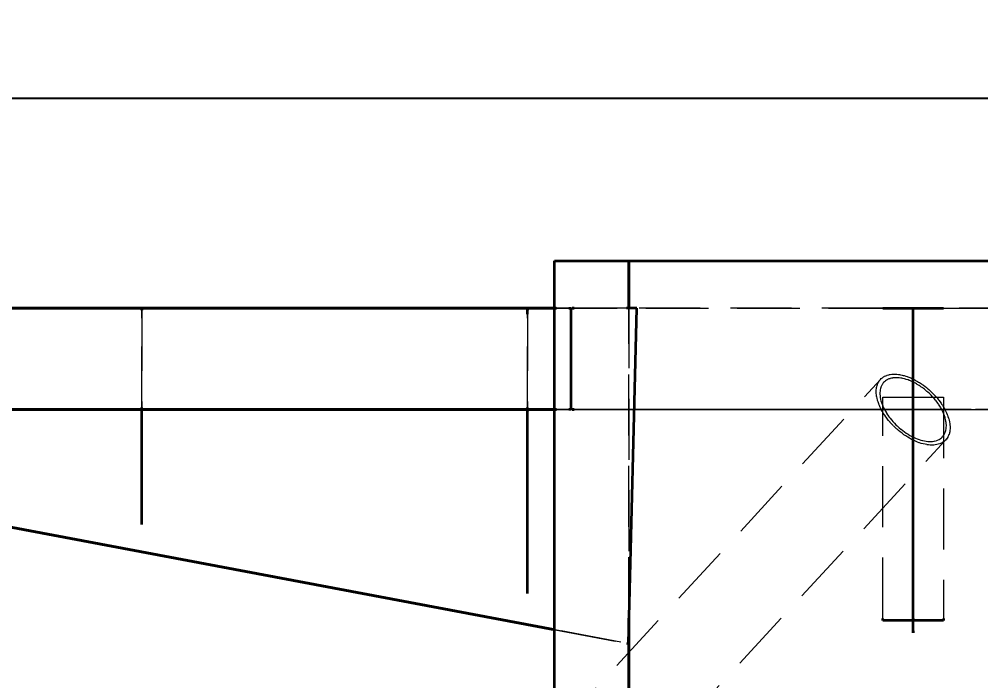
# Model space of a CAD drawing. Header units: millimetres. Extents: x -11795 to 47768, y 22971 to 65021.
# Drawn here: x -3440 to -1072, y 40887 to 42516 of the extents above; entities that cross this region are included whole.
import ezdxf

# ---------------------------------------------------------------- set-up
doc = ezdxf.new("R2010")
doc.units = ezdxf.units.MM
doc.linetypes.add('HIDDEN_50', pattern=[225, 150, -75])
for name, color, linetype, lineweight in [('DIMENSIONS', 3, 'Continuous', 18), ('PLATE_HIDDEN', 8, 'HIDDEN_50', 18), ('PLATE_VISIBLE', 7, 'Continuous', 35), ('PROFILE_HIDDEN', 9, 'HIDDEN_50', 18)]:
    doc.layers.add(name, color=color, linetype=linetype, lineweight=lineweight)
doc.styles.add('OpenSansCondensed-Light', font='OpenSansCondensed-Light.ttf')
doc.dimstyles.new('DIM_1_50', dxfattribs={"dimscale": 50, "dimtxt": 2.5, "dimasz": 2.5, "dimexe": 1.5, "dimexo": 1.5, "dimgap": 1, "dimtad": 1, "dimdec": 0, "dimzin": 12, "dimdsep": 46, "dimtxsty": 'OpenSansCondensed-Light', "dimtsz": 0.00125, "dimcen": 2.5, "dimclrd": 3, "dimclre": 3, "dimclrt": 3, "dimazin": 3, "dimtfac": 0.5, "dimtmove": 2, "dimatfit": 3})

msp = doc.modelspace()

# ---------------------------------------------------------------- linework, layer by layer
at = {"layer": 'PLATE_HIDDEN'}
for p, q in [((-3138.1, 41799.9), (-3138.1, 41554.9)), ((-3138.1, 41554.9), (-3138.1, 41799.9)), ((-3138.1, 41559.9), (-3138.1, 41799.9)), ((-2188.1, 41799.9), (-2188.1, 41554.9)), ((-2188.1, 41554.9), (-2188.1, 41799.9)), ((-2188.1, 41559.9), (-2188.1, 41789.9)), ((-1944.1, 41804.9), (-2123.9, 41804.9)), ((-1957.9, 41804.9), (-2122.5, 41804.9)), ((-2122.5, 41804.9), (-1957.9, 41804.9)), ((-2121.9, 41804.9), (-1238.1, 41804.9)), ((-2121.9, 41804.9), (-1238.1, 41804.9)), ((-2121.9, 41804.9), (-1238.1, 41804.9)), ((-2113.1, 41804.9), (-2118.1, 41804.9)), ((-2118.1, 41804.9), (-2113.1, 41804.9)), ((-2077.8, 41804.8), (-2117.8, 41804.8)), ((-2117.5, 41804.9), (-1313.1, 41804.9)), ((-1313.1, 41804.9), (-2117.5, 41804.9)), ((-2117.4, 41804.9), (-1313.1, 41804.9)), ((-1313.1, 41804.9), (-2117.4, 41804.9)), ((-2117.4, 41804.9), (-1313.1, 41804.9)), ((-1313.1, 41804.9), (-2117.4, 41804.9)), ((-2117.1, 41804.8), (-2092.1, 41804.8)), ((-2116.4, 41804.8), (-2086.5, 41804.8)), ((-2092.1, 41804.8), (-2077.7, 41804.8)), ((-1938.8, 41041.4), (-1938.8, 41807.1)), ((-1938.8, 41806.5), (-1938.8, 41047.1)), ((-1163.1, 41804.9), (-1313.1, 41804.9)), ((-1238.1, 41804.9), (-1238.1, 41554.9)), ((-1238.1, 41804.9), (640.6, 41804.9)), ((-1238.1, 41554.9), (-1238.1, 41804.9)), ((-1238.1, 41554.9), (-1238.1, 41804.9)), ((-1238.1, 41804.9), (3371.5, 41804.9)), ((-1238.1, 41804.9), (-1238.1, 41554.9)), ((-1238.1, 41804.9), (-1238.1, 41554.9)), ((-1238.1, 41804.9), (-1238.1, 41554.9)), ((-1163.1, 41804.9), (459.5, 41804.9)), ((600, 41804.9), (-1163.1, 41804.9)), ((2422.9, 41804.9), (-1163.1, 41804.9)), ((-1163.1, 41804.9), (2422.9, 41804.9)), ((-1313.1, 41040.6), (-1313.1, 41585.5)), ((-1313.1, 41585.5), (-1238.1, 41585.5)), ((-1238.1, 41585.5), (-1238.1, 41040.6)), ((-1238.1, 41585.5), (-1163.1, 41585.5)), ((-1238.1, 41040.6), (-1238.1, 41585.5)), ((-1163.1, 41585.5), (-1163.1, 41040.6)), ((-1163.1, 41554.9), (-5070.1, 41554.9)), ((-5070.1, 41554.9), (-1163.1, 41554.9)), ((-1238.1, 41554.9), (-3495.1, 41554.9)), ((-1238.1, 41554.9), (-3495.1, 41554.9)), ((-1238.1, 41554.9), (-3495.1, 41554.9)), ((-3420.1, 41554.9), (-1238.1, 41554.9)), ((-1238.1, 41554.9), (-3420.1, 41554.9)), ((-3420.1, 41554.9), (-1238.1, 41554.9)), ((-1238.1, 41554.9), (-3420.1, 41554.9)), ((-3213.1, 41554.9), (-3063.1, 41554.9)), ((-3138.1, 41552.5), (-3138.1, 41550.1)), ((-3138.1, 41550.1), (-3138.1, 41506.4)), ((-2263.1, 41554.9), (-2113.1, 41554.9)), ((-2188.1, 41551.4), (-2188.1, 41548)), ((-2188.1, 41548), (-2188.1, 41474.2)), ((-2113.1, 41554.9), (-2118.1, 41554.9)), ((-2077.8, 41554.8), (-2117.8, 41554.8)), ((-2117, 41554.8), (-2092.1, 41554.8)), ((-2086.5, 41554.8), (-2116.5, 41554.8)), ((-2092.1, 41554.8), (-2077.7, 41554.8)), ((640.6, 41554.9), (-1238.1, 41554.9)), ((-1238.1, 41554.9), (599.5, 41554.9)), ((640.6, 41554.9), (-1238.1, 41554.9)), ((640.6, 41554.9), (-1238.1, 41554.9)), ((-1238.1, 41554.9), (640.6, 41554.9)), ((4754.9, 41554.9), (-1238.1, 41554.9)), ((-1238.1, 41554.9), (-1238.1, 41009.9)), ((-1163.1, 41554.9), (6329.9, 41554.9)), ((6329.9, 41554.9), (-1163.1, 41554.9)), ((-3138.1, 41506.4), (-3138.1, 41272.1)), ((-2188.1, 41474.2), (-2188.1, 41102.4)), ((-2121.2, 41013.1), (-1944.4, 40979.7)), ((-2119.6, 41012.7), (-1957.9, 40982.3)), ((-1957.9, 40982.3), (-2119.6, 41012.7))]:
    msp.add_line(p, q, dxfattribs=at)
at = {"layer": 'PLATE_VISIBLE'}
for p, q in [((-2122, 37624.5), (-2122, 41921.4)), ((-2122, 41921.4), (-1938.8, 41921.4)), ((-1938.8, 41921.4), (-1938.8, 41806.5)), ((-1938.8, 41921.4), (3188.8, 41921.4)), ((-1938.8, 41807.1), (-1938.8, 41921.4)), ((-5070.1, 41804.9), (-2117.5, 41804.9)), ((-2117.5, 41804.9), (-5070.1, 41804.9)), ((-2123.9, 41804.9), (-4995.1, 41804.9)), ((-4920.1, 41804.9), (-2117.4, 41804.9)), ((-2117.4, 41804.9), (-4920.1, 41804.9)), ((-2122.5, 41804.9), (-4920.1, 41804.9)), ((-4920.1, 41804.9), (-2122.5, 41804.9)), ((-4920.1, 41804.9), (-2117.4, 41804.9)), ((-2117.4, 41804.9), (-4920.1, 41804.9)), ((-4121.5, 41804.8), (-2117.1, 41804.8)), ((-4097.9, 41804.8), (-2116.4, 41804.8)), ((-2117.8, 41804.8), (-3860, 41804.8)), ((-3495.1, 41804.9), (-2121.9, 41804.9)), ((-3495.1, 41804.9), (-2121.9, 41804.9)), ((-3495.1, 41804.9), (-2121.9, 41804.9)), ((-3063.1, 41804.9), (-3213.1, 41804.9)), ((-3213.1, 41804.9), (-3063.1, 41804.9)), ((-3138.1, 41804.9), (-3138.1, 41799.9)), ((-3138.1, 41799.9), (-3138.1, 41804.9)), ((-3138.1, 41799.9), (-3138.1, 41804.9)), ((-2118.1, 41804.9), (-2263.1, 41804.9)), ((-2263.1, 41804.9), (-2118.1, 41804.9)), ((-2188.1, 41804.9), (-2188.1, 41799.9)), ((-2188.1, 41799.9), (-2188.1, 41804.9)), ((-2188.1, 41789.9), (-2188.1, 41804.9)), ((-2086.5, 41804.8), (-2081.5, 41804.8)), ((-2081.5, 41804.8), (-2081.5, 41554.8)), ((-2072.8, 41804.8), (-2077.8, 41804.8)), ((-2077.7, 41804.8), (-2072.8, 41804.8)), ((-1919.2, 41804.9), (-1944.1, 41804.9)), ((-1939.4, 40978.8), (-1919.2, 41804.9)), ((-1313.1, 41804.9), (-1163.1, 41804.9)), ((-1238.1, 41004.9), (-1238.1, 41804.9)), ((-2119.6, 41012.7), (-4995.1, 41554.9)), ((-4215.8, 41554.8), (-2117, 41554.8)), ((-2117.8, 41554.8), (-3952.8, 41554.8)), ((-2116.5, 41554.8), (-3460.8, 41554.8)), ((-3063.1, 41554.9), (-3213.1, 41554.9)), ((-3138.1, 41554.9), (-3138.1, 41559.9)), ((-3138.1, 41272.1), (-3138.1, 41554.9)), ((-3138.1, 41554.9), (-3138.1, 41552.5)), ((-2118.1, 41554.9), (-2263.1, 41554.9)), ((-2188.1, 41554.9), (-2188.1, 41559.9)), ((-2188.1, 41102.4), (-2188.1, 41554.9)), ((-2188.1, 41554.9), (-2188.1, 41551.4)), ((-2081.5, 41554.8), (-2086.5, 41554.8)), ((-2072.8, 41554.8), (-2077.8, 41554.8)), ((-2077.7, 41554.8), (-2072.8, 41554.8)), ((-4853, 41528.1), (-2119.6, 41012.7)), ((-4852.6, 41528), (-2121.2, 41013.1)), ((-1938.8, 41047.1), (-1938.8, 37624.5)), ((-1938.8, 40400), (-1938.8, 41041.4)), ((-1313.1, 41035.6), (-1313.1, 41040.6)), ((-1238.1, 41035.6), (-1313.1, 41035.6)), ((-1238.1, 41040.6), (-1238.1, 41035.6)), ((-1238.1, 41035.6), (-1238.1, 41040.6)), ((-1163.1, 41035.6), (-1238.1, 41035.6)), ((-1163.1, 41040.6), (-1163.1, 41035.6)), ((-1238.1, 41009.9), (-1238.1, 41004.9)), ((-1944.4, 40979.7), (-1939.4, 40978.8))]:
    msp.add_line(p, q, dxfattribs=at)
at = {"layer": 'PROFILE_HIDDEN'}
for p, q in [((-2120.6, 40759.8), (-1318.9, 41628.8)), ((-1325.9, 41617.5), (-1324.5, 41620.6)), ((-1324.5, 41620.6), (-1323.4, 41622.6)), ((-1323.4, 41622.6), (-1322.9, 41623.5)), ((-1322.9, 41623.5), (-1321, 41626.3)), ((-1321, 41626.3), (-1319.6, 41628)), ((-1319.6, 41628), (-1318.9, 41628.8)), ((-1318.9, 41628.8), (-1316.6, 41631.2)), ((-1316.6, 41631.2), (-1314.9, 41632.6)), ((-1314.9, 41632.6), (-1314, 41633.3)), ((-1312.9, 41618.8), (-1314.7, 41616.1)), ((-1314, 41633.3), (-1311.3, 41635.2)), ((-1311.6, 41620.4), (-1312.9, 41618.8)), ((-1311, 41621.2), (-1311.6, 41620.4)), ((-1311.3, 41635.2), (-1309.4, 41636.3)), ((-1308.8, 41623.4), (-1311, 41621.2)), ((-1309.4, 41636.3), (-1308.3, 41636.9)), ((-1307.2, 41624.8), (-1308.8, 41623.4)), ((-1308.3, 41636.9), (-1305.2, 41638.4)), ((-1306.4, 41625.5), (-1307.2, 41624.8)), ((-1303.8, 41627.3), (-1306.4, 41625.5)), ((-1305.2, 41638.4), (-1303.1, 41639.2)), ((-1301.9, 41628.3), (-1303.8, 41627.3)), ((-1303.1, 41639.2), (-1301.8, 41639.6)), ((-1300.9, 41628.8), (-1301.9, 41628.3)), ((-1301.8, 41639.6), (-1298.3, 41640.6)), ((-1297.9, 41630.2), (-1300.9, 41628.8)), ((-1298.3, 41640.6), (-1296.1, 41641.1)), ((-1295.9, 41630.9), (-1297.9, 41630.2)), ((-1296.1, 41641.1), (-1294.7, 41641.4)), ((-1294.7, 41631.3), (-1295.9, 41630.9)), ((-1294.7, 41641.4), (-1290.8, 41641.9)), ((-1291.4, 41632.2), (-1294.7, 41631.3)), ((-1289.2, 41632.6), (-1291.4, 41632.2)), ((-1290.8, 41641.9), (-1288.4, 41642)), ((-1287.8, 41632.8), (-1289.2, 41632.6)), ((-1288.4, 41642), (-1286.8, 41642.1)), ((-1284.1, 41633.3), (-1287.8, 41632.8)), ((-1286.8, 41642.1), (-1282.7, 41642.2)), ((-1281.9, 41633.3), (-1284.1, 41633.3)), ((-1282.7, 41642.2), (-1280.2, 41642)), ((-1280.3, 41633.4), (-1281.9, 41633.3)), ((-1276.3, 41633.3), (-1280.3, 41633.4)), ((-1280.2, 41642), (-1278.5, 41641.9)), ((-1278.5, 41641.9), (-1274.1, 41641.5)), ((-1274, 41633.1), (-1276.3, 41633.3)), ((-1274.1, 41641.5), (-1271.6, 41641.1)), ((-1272.3, 41633), (-1274, 41633.1)), ((-1268.1, 41632.4), (-1272.3, 41633)), ((-1271.6, 41641.1), (-1269.6, 41640.8)), ((-1269.6, 41640.8), (-1265.1, 41639.9)), ((-1265.7, 41632), (-1268.1, 41632.4)), ((-1263.8, 41631.6), (-1265.7, 41632)), ((-1265.1, 41639.9), (-1262.5, 41639.2)), ((-1259.4, 41630.6), (-1263.8, 41631.6)), ((-1262.5, 41639.2), (-1260.5, 41638.7)), ((-1260.5, 41638.7), (-1255.8, 41637.3)), ((-1257, 41629.9), (-1259.4, 41630.6)), ((-1255, 41629.3), (-1257, 41629.9)), ((-1255.8, 41637.3), (-1253.2, 41636.4)), ((-1250.5, 41627.8), (-1255, 41629.3)), ((-1253.2, 41636.4), (-1251, 41635.6)), ((-1251, 41635.6), (-1246.3, 41633.8)), ((-1248.2, 41626.9), (-1250.5, 41627.8)), ((-1246, 41626.1), (-1248.2, 41626.9)), ((-1246.3, 41633.8), (-1243.8, 41632.7)), ((-1241.5, 41624.1), (-1246, 41626.1)), ((-1243.8, 41632.7), (-1241.5, 41631.7)), ((-1241.5, 41631.7), (-1236.7, 41629.4)), ((-1239.2, 41623), (-1241.5, 41624.1)), ((-1236.9, 41621.9), (-1239.2, 41623)), ((-1232.4, 41619.6), (-1236.9, 41621.9)), ((-1236.7, 41629.4), (-1234.3, 41628.1)), ((-1234.3, 41628.1), (-1231.9, 41626.9)), ((-1230.2, 41618.3), (-1232.4, 41619.6)), ((-1231.9, 41626.9), (-1227.1, 41624.2)), ((-1227.1, 41624.2), (-1224.8, 41622.8)), ((-1224.8, 41622.8), (-1222.3, 41621.3)), ((-1222.3, 41621.3), (-1217.6, 41618.2)), ((-1329.1, 41599.4), (-1329, 41602.3)), ((-1329, 41595.4), (-1329.1, 41599.4)), ((-1329, 41603.3), (-1328.6, 41607.1)), ((-1329, 41602.3), (-1329, 41603.3)), ((-1328.9, 41594.4), (-1329, 41595.4)), ((-1328.6, 41607.1), (-1328.1, 41609.7)), ((-1328.1, 41609.7), (-1327.9, 41610.7)), ((-1327.9, 41610.7), (-1327, 41614.2)), ((-1327, 41614.2), (-1326.2, 41616.5)), ((-1326.2, 41616.5), (-1325.9, 41617.5)), ((-1319.7, 41600.3), (-1319.9, 41596.6)), ((-1319.9, 41596.6), (-1319.9, 41595.7)), ((-1319.9, 41595.7), (-1319.9, 41592.9)), ((-1319.3, 41602.9), (-1319.7, 41600.3)), ((-1319.2, 41603.8), (-1319.3, 41602.9)), ((-1318.4, 41607.1), (-1319.2, 41603.8)), ((-1317.7, 41609.4), (-1318.4, 41607.1)), ((-1317.4, 41610.3), (-1317.7, 41609.4)), ((-1316.1, 41613.3), (-1317.4, 41610.3)), ((-1315.1, 41615.3), (-1316.1, 41613.3)), ((-1314.7, 41616.1), (-1315.1, 41615.3)), ((-1227.9, 41617), (-1230.2, 41618.3)), ((-1223.4, 41614.2), (-1227.9, 41617)), ((-1221.2, 41612.8), (-1223.4, 41614.2)), ((-1218.9, 41611.3), (-1221.2, 41612.8)), ((-1214.5, 41608.2), (-1218.9, 41611.3)), ((-1217.6, 41618.2), (-1215.5, 41616.7)), ((-1215.5, 41616.7), (-1213, 41614.9)), ((-1212.5, 41606.7), (-1214.5, 41608.2)), ((-1213, 41614.9), (-1208.4, 41611.5)), ((-1210.2, 41604.9), (-1212.5, 41606.7)), ((-1206, 41601.4), (-1210.2, 41604.9)), ((-1208.4, 41611.5), (-1206.4, 41609.9)), ((-1206.4, 41609.9), (-1203.9, 41607.9)), ((-1204.1, 41599.8), (-1206, 41601.4)), ((-1201.8, 41597.8), (-1204.1, 41599.8)), ((-1203.9, 41607.9), (-1199.5, 41604.2)), ((-1197.8, 41594.1), (-1201.8, 41597.8)), ((-1199.5, 41604.2), (-1197.6, 41602.5)), ((-1197.6, 41602.5), (-1195.2, 41600.3)), ((-1195.2, 41600.3), (-1191, 41596.3)), ((-1191, 41596.3), (-1189.3, 41594.6)), ((-1328.6, 41591.2), (-1328.9, 41594.4)), ((-1328, 41587), (-1328.6, 41591.2)), ((-1327.8, 41586.1), (-1328, 41587)), ((-1327.1, 41582.7), (-1327.8, 41586.1)), ((-1326, 41578.3), (-1327.1, 41582.7)), ((-1325.7, 41577.4), (-1326, 41578.3)), ((-1324.6, 41573.8), (-1325.7, 41577.4)), ((-1323, 41569.3), (-1324.6, 41573.8)), ((-1319.9, 41592.9), (-1319.7, 41589)), ((-1319.7, 41589), (-1319.6, 41588.1)), ((-1319.6, 41588.1), (-1319.2, 41585)), ((-1319.2, 41585), (-1318.4, 41580.9)), ((-1318.4, 41580.9), (-1318.2, 41580.1)), ((-1318.2, 41580.1), (-1317.4, 41576.8)), ((-1317.4, 41576.8), (-1316.2, 41572.6)), ((-1316.2, 41572.6), (-1315.9, 41571.7)), ((-1315.9, 41571.7), (-1314.7, 41568.3)), ((-1196.2, 41592.5), (-1197.8, 41594.1)), ((-1193.9, 41590.3), (-1196.2, 41592.5)), ((-1190.1, 41586.3), (-1193.9, 41590.3)), ((-1188.7, 41584.7), (-1190.1, 41586.3)), ((-1189.3, 41594.6), (-1187, 41592.2)), ((-1186.5, 41582.3), (-1188.7, 41584.7)), ((-1187, 41592.2), (-1183.1, 41588)), ((-1183.1, 41578.1), (-1186.5, 41582.3)), ((-1183.1, 41588), (-1181.6, 41586.2)), ((-1181.8, 41576.5), (-1183.1, 41578.1)), ((-1179.8, 41573.9), (-1181.8, 41576.5)), ((-1181.6, 41586.2), (-1179.3, 41583.6)), ((-1176.7, 41569.7), (-1179.8, 41573.9)), ((-1179.3, 41583.6), (-1175.8, 41579.2)), ((-1175.8, 41579.2), (-1174.4, 41577.5)), ((-1174.4, 41577.5), (-1172.3, 41574.8)), ((-1172.3, 41574.8), (-1169.1, 41570.3)), ((-1322.7, 41568.4), (-1323, 41569.3)), ((-1321.2, 41564.7), (-1322.7, 41568.4)), ((-1319.1, 41560.1), (-1321.2, 41564.7)), ((-1318.7, 41559.3), (-1319.1, 41560.1)), ((-1316.8, 41555.5), (-1318.7, 41559.3)), ((-1314.3, 41550.9), (-1316.8, 41555.5)), ((-1314.7, 41568.3), (-1313, 41564)), ((-1313.9, 41550.2), (-1314.3, 41550.9)), ((-1311.6, 41546.3), (-1313.9, 41550.2)), ((-1313, 41564), (-1312.6, 41563.2)), ((-1312.6, 41563.2), (-1311, 41559.6)), ((-1311, 41559.6), (-1308.8, 41555.2)), ((-1308.8, 41555.2), (-1308.4, 41554.6)), ((-1308.4, 41554.6), (-1306.4, 41550.9)), ((-1306.4, 41550.9), (-1303.8, 41546.5)), ((-1175.6, 41568.1), (-1176.7, 41569.7)), ((-1173.8, 41565.4), (-1175.6, 41568.1)), ((-1171.1, 41561), (-1173.8, 41565.4)), ((-1170.2, 41559.5), (-1171.1, 41561)), ((-1168.6, 41556.6), (-1170.2, 41559.5)), ((-1169.1, 41570.3), (-1168, 41568.6)), ((-1166.3, 41552.3), (-1168.6, 41556.6)), ((-1168, 41568.6), (-1166.1, 41565.7)), ((-1165.6, 41550.8), (-1166.3, 41552.3)), ((-1166.1, 41565.7), (-1163.2, 41561.1)), ((-1164.2, 41547.9), (-1165.6, 41550.8)), ((-1162.4, 41543.6), (-1164.2, 41547.9)), ((-1163.2, 41561.1), (-1162.3, 41559.5)), ((-1162.3, 41559.5), (-1160.6, 41556.5)), ((-1160.6, 41556.5), (-1158.2, 41551.9)), ((-1158.2, 41551.9), (-1157.5, 41550.4)), ((-1157.5, 41550.4), (-1156, 41547.3)), ((-1308.6, 41541.7), (-1311.6, 41546.3)), ((-1308.2, 41541.1), (-1308.6, 41541.7)), ((-1305.5, 41537.2), (-1308.2, 41541.1)), ((-1302.2, 41532.7), (-1305.5, 41537.2)), ((-1303.8, 41546.5), (-1303.4, 41545.9)), ((-1303.4, 41545.9), (-1301, 41542.2)), ((-1301.8, 41532.2), (-1302.2, 41532.7)), ((-1298.7, 41528.2), (-1301.8, 41532.2)), ((-1301, 41542.2), (-1298, 41537.9)), ((-1295, 41523.9), (-1298.7, 41528.2)), ((-1298, 41537.9), (-1297.6, 41537.4)), ((-1297.6, 41537.4), (-1294.8, 41533.7)), ((-1294.6, 41523.5), (-1295, 41523.9)), ((-1294.8, 41533.7), (-1291.4, 41529.5)), ((-1291.4, 41529.5), (-1291, 41529.1)), ((-1291, 41529.1), (-1287.9, 41525.4)), ((-1287.9, 41525.4), (-1284.2, 41521.4)), ((-1161.9, 41542.2), (-1162.4, 41543.6)), ((-1160.8, 41539.3), (-1161.9, 41542.2)), ((-1159.4, 41535), (-1160.8, 41539.3)), ((-1159.1, 41533.8), (-1159.4, 41535)), ((-1158.3, 41530.8), (-1159.1, 41533.8)), ((-1157.4, 41526.7), (-1158.3, 41530.8)), ((-1157.2, 41525.6), (-1157.4, 41526.7)), ((-1156.8, 41522.7), (-1157.2, 41525.6)), ((-1156, 41547.3), (-1154.1, 41542.7)), ((-1154.1, 41542.7), (-1153.5, 41541.3)), ((-1153.5, 41541.3), (-1152.3, 41538.2)), ((-1152.3, 41538.2), (-1150.9, 41533.7)), ((-1150.9, 41533.7), (-1150.5, 41532.3)), ((-1150.5, 41532.3), (-1149.6, 41529.2)), ((-1149.6, 41529.2), (-1148.6, 41524.9)), ((-1148.6, 41524.9), (-1148.4, 41523.7)), ((-1291.2, 41519.6), (-1294.6, 41523.5)), ((-1287.2, 41515.5), (-1291.2, 41519.6)), ((-1283.1, 41511.4), (-1286.9, 41515.1)), ((-1283.9, 41521.1), (-1280.4, 41517.5)), ((-1278.9, 41507.5), (-1283.1, 41511.4)), ((-1280.4, 41517.5), (-1276.4, 41513.7)), ((-1274.5, 41503.7), (-1278.6, 41507.2)), ((-1276.1, 41513.5), (-1272.3, 41510.1)), ((-1270.1, 41500), (-1274.5, 41503.7)), ((-1272.3, 41510.1), (-1268.1, 41506.5)), ((-1267.9, 41506.4), (-1263.9, 41503.2)), ((-1263.9, 41503.2), (-1259.5, 41500)), ((-1159.4, 41497.9), (-1158.3, 41501)), ((-1158.3, 41501), (-1157.6, 41503.5)), ((-1157.6, 41503.5), (-1157.4, 41504.2)), ((-1157.4, 41504.2), (-1156.8, 41507.7)), ((-1156.4, 41518.7), (-1156.8, 41522.7)), ((-1156.8, 41507.7), (-1156.5, 41510.3)), ((-1156.5, 41510.3), (-1156.4, 41511.2)), ((-1156.3, 41517.7), (-1156.4, 41518.7)), ((-1156.4, 41511.2), (-1156.3, 41514.9)), ((-1156.3, 41514.9), (-1156.3, 41517.7)), ((-1148.4, 41523.7), (-1147.9, 41520.6)), ((-1147.9, 41500.8), (-1148.1, 41500)), ((-1147.9, 41520.6), (-1147.4, 41516.4)), ((-1147.4, 41504.5), (-1147.9, 41500.8)), ((-1147.4, 41516.4), (-1147.3, 41515.3)), ((-1147.2, 41507.4), (-1147.4, 41504.5)), ((-1147.3, 41515.3), (-1147.1, 41512.3)), ((-1147.1, 41512.3), (-1147.2, 41508.3)), ((-1147.2, 41508.3), (-1147.2, 41507.4)), ((-2122.5, 40434.7), (-1158.4, 41479.7)), ((-1265.5, 41496.5), (-1269.8, 41499.8)), ((-1260.9, 41493.1), (-1265.5, 41496.5)), ((-1256.2, 41490), (-1260.8, 41493)), ((-1259.4, 41499.9), (-1255.1, 41496.9)), ((-1251.5, 41487), (-1256.2, 41490)), ((-1255.1, 41496.9), (-1250.6, 41494.1)), ((-1246.7, 41484.2), (-1251.4, 41486.9)), ((-1250.5, 41494), (-1246.1, 41491.4)), ((-1241.9, 41481.6), (-1246.7, 41484.2)), ((-1246.1, 41491.4), (-1241.6, 41488.9)), ((-1237.1, 41479.2), (-1241.9, 41481.6)), ((-1241.6, 41488.9), (-1237, 41486.6)), ((-1232.4, 41477), (-1237.1, 41479.2)), ((-1237, 41486.6), (-1232.5, 41484.6)), ((-1232.5, 41484.6), (-1227.9, 41482.7)), ((-1227.6, 41475), (-1232.3, 41477)), ((-1227.9, 41482.7), (-1223.6, 41481.2)), ((-1223.4, 41481.1), (-1219, 41479.7)), ((-1219, 41479.7), (-1214.8, 41478.6)), ((-1214.6, 41478.6), (-1210.3, 41477.6)), ((-1210.3, 41477.6), (-1206.3, 41477)), ((-1206, 41477), (-1201.9, 41476.5)), ((-1201.9, 41476.5), (-1198.2, 41476.3)), ((-1194, 41476.3), (-1190.6, 41476.6)), ((-1190.2, 41476.6), (-1186.6, 41477.1)), ((-1186.6, 41477.1), (-1183.6, 41477.8)), ((-1183.1, 41477.9), (-1179.9, 41478.9)), ((-1179.9, 41478.9), (-1177.2, 41480)), ((-1176.7, 41480.2), (-1173.8, 41481.6)), ((-1173.8, 41481.6), (-1171.5, 41483)), ((-1171.5, 41483), (-1171.1, 41483.3)), ((-1171.1, 41483.3), (-1168.6, 41485.2)), ((-1168.6, 41485.2), (-1166.7, 41487)), ((-1166.7, 41487), (-1166.3, 41487.4)), ((-1166.3, 41487.4), (-1164.2, 41489.7)), ((-1164.2, 41489.7), (-1162.7, 41491.7)), ((-1161.3, 41477.1), (-1163.5, 41475.4)), ((-1162.7, 41491.7), (-1162.4, 41492.2)), ((-1162.4, 41492.2), (-1160.8, 41495)), ((-1160.9, 41477.4), (-1161.3, 41477.1)), ((-1158.4, 41479.7), (-1160.9, 41477.4)), ((-1160.8, 41495), (-1159.7, 41497.3)), ((-1159.7, 41497.3), (-1159.4, 41497.9)), ((-1156.6, 41481.7), (-1158.4, 41479.7)), ((-1156.2, 41482.1), (-1156.6, 41481.7)), ((-1154.2, 41484.8), (-1156.2, 41482.1)), ((-1152.9, 41487.1), (-1154.2, 41484.8)), ((-1152.5, 41487.6), (-1152.9, 41487.1)), ((-1151, 41490.7), (-1152.5, 41487.6)), ((-1150, 41493.2), (-1151, 41490.7)), ((-1149.7, 41493.9), (-1150, 41493.2)), ((-1148.7, 41497.3), (-1149.7, 41493.9)), ((-1148.1, 41500), (-1148.7, 41497.3)), ((-1223, 41473.3), (-1227.6, 41475)), ((-1218.1, 41471.7), (-1222.8, 41473.2)), ((-1213.7, 41470.5), (-1218.1, 41471.7)), ((-1208.8, 41469.4), (-1213.4, 41470.4)), ((-1204.6, 41468.6), (-1208.8, 41469.4)), ((-1199.9, 41468), (-1204.3, 41468.5)), ((-1196, 41467.6), (-1199.9, 41468)), ((-1197.9, 41476.3), (-1194, 41476.3)), ((-1191.4, 41467.5), (-1195.6, 41467.6)), ((-1187.8, 41467.7), (-1191.4, 41467.5)), ((-1183.5, 41468.1), (-1187.4, 41467.7)), ((-1180.1, 41468.6), (-1183.5, 41468.1)), ((-1176.1, 41469.6), (-1179.7, 41468.7)), ((-1173.1, 41470.5), (-1176.1, 41469.6)), ((-1169.4, 41472), (-1172.7, 41470.7)), ((-1166.8, 41473.4), (-1169.4, 41472)), ((-1166.4, 41473.6), (-1166.8, 41473.4)), ((-1163.5, 41475.4), (-1166.4, 41473.6))]:
    msp.add_line(p, q, dxfattribs=at)

# ---------------------------------------------------------------- dimensions: what is measured, and where the dimension line sits
at = {"layer": 'DIMENSIONS'}
msp.add_linear_dim(base=(-5157.6, 42321.4), p1=(-5157.6, 41921.4), p2=(6388.4, 41921.4), dimstyle='DIM_1_50', dxfattribs=at).render()

doc.saveas('drawing.dxf')
